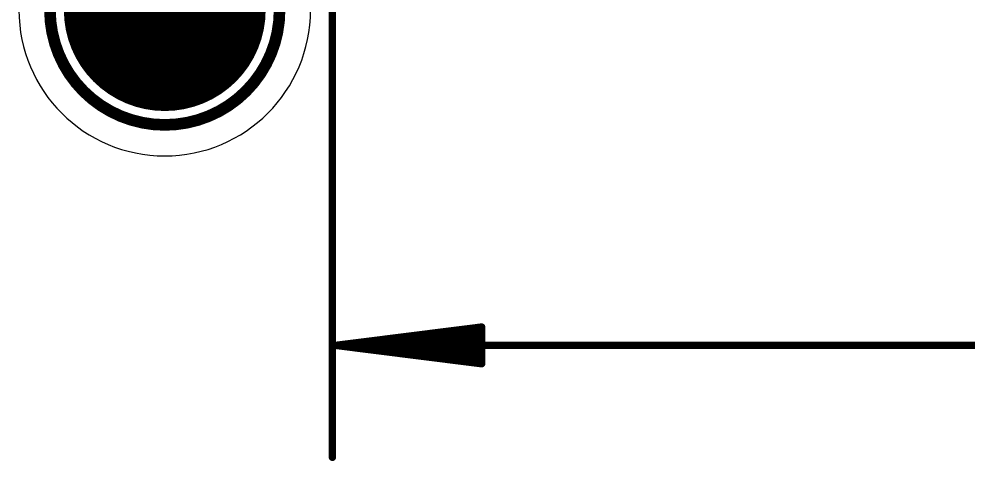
# Model space of a CAD drawing. Extents: x -9.9 to 50.1, y -10.4 to 42.4.
# Drawn here: x -5.08 to 11.46, y -10.4 to -2.69 of the extents above; entities that cross this region are included whole.
import ezdxf

# ---------------------------------------------------------------- set-up
doc = ezdxf.new("R2010")
doc.units = 0
for name, color, linetype in [('17', 110, 'CONTINUOUS'), ('20', 53, 'CONTINUOUS'), ('21', 40, 'CONTINUOUS'), ('47', 253, 'CONTINUOUS')]:
    doc.layers.add(name, color=color, linetype=linetype)

# ---------------------------------------------------------------- blocks, each defined once
blk = doc.blocks.new('ROUNDP')
at = {"const_width": 0.5}
blk.add_lwpolyline([(0, -0.25, 1), (0, 0.25, 1), (0, -0.25)], format="xyb", dxfattribs=at)

msp = doc.modelspace()

# ---------------------------------------------------------------- linework, layer by layer
at = {"layer": '20'}
for start, end in [(180, 270), (270, 0)]:
    msp.add_arc((-2.54, -2.54), 2.54, start, end, dxfattribs=at)
at = {"layer": '21', "const_width": 0.2032}
msp.add_lwpolyline([(-2.54, -4.54, 1), (-2.54, -0.54, 1), (-2.54, -4.54)], format="xyb", dxfattribs=at)
at = {"layer": '47', "const_width": 0.13}
for points in [[(0.381, 15.113), (0.381, -10.332)], [(0.446, -8.382), (2.981, -8.0628)], [(0.446, -8.382), (2.981, -8.122)], [(2.981, -8.0628), (2.981, -8.7012)], [(0.446, -8.382), (2.981, -8.252)], [(0.446, -8.382), (35.114, -8.382)], [(2.981, -8.7012), (0.446, -8.382)], [(2.981, -8.512), (0.446, -8.382)], [(2.981, -8.642), (0.446, -8.382)]]:
    msp.add_lwpolyline(points, dxfattribs=at)
at = {"layer": '47', "const_width": 0.065}
for points in [[(3.0135, -8.0628, 1), (2.9485, -8.0628)], [(2.9851, -8.095, 1), (2.9769, -8.0305)], [(2.9843, -8.1543, 1), (2.9777, -8.0897)], [(2.9827, -8.2845, 1), (2.9793, -8.2195)], [(0.446, -8.3495, 1), (0.446, -8.4145)], [(0.4501, -8.3498, 1), (0.4419, -8.4142)], [(0.4443, -8.3495, 1), (0.4477, -8.4145)], [(0.4477, -8.3495, 1), (0.4443, -8.4145)], [(0.4493, -8.3497, 1), (0.4427, -8.4143)], [(0.4427, -8.3497, 1), (0.4493, -8.4143)], [(0.4419, -8.3498, 1), (0.4501, -8.4142)], [(2.9777, -8.6743, 1), (2.9843, -8.6097)], [(2.9793, -8.5445, 1), (2.9827, -8.4795)], [(2.9485, -8.7012, 1), (3.0135, -8.7012)], [(2.9769, -8.7335, 1), (2.9851, -8.669)], [(0.3485, -10.332, 1), (0.4135, -10.332)]]:
    msp.add_lwpolyline(points, format="xyb", dxfattribs=at)

# ---------------------------------------------------------------- block references
at = {"layer": '17', "xscale": 3.516, "yscale": 3.516}
msp.add_blockref('ROUNDP', (-2.54, -2.54), dxfattribs=at)
msp.add_blockref('ROUNDP', (-2.54, -2.54), dxfattribs=at)

doc.saveas('drawing.dxf')
